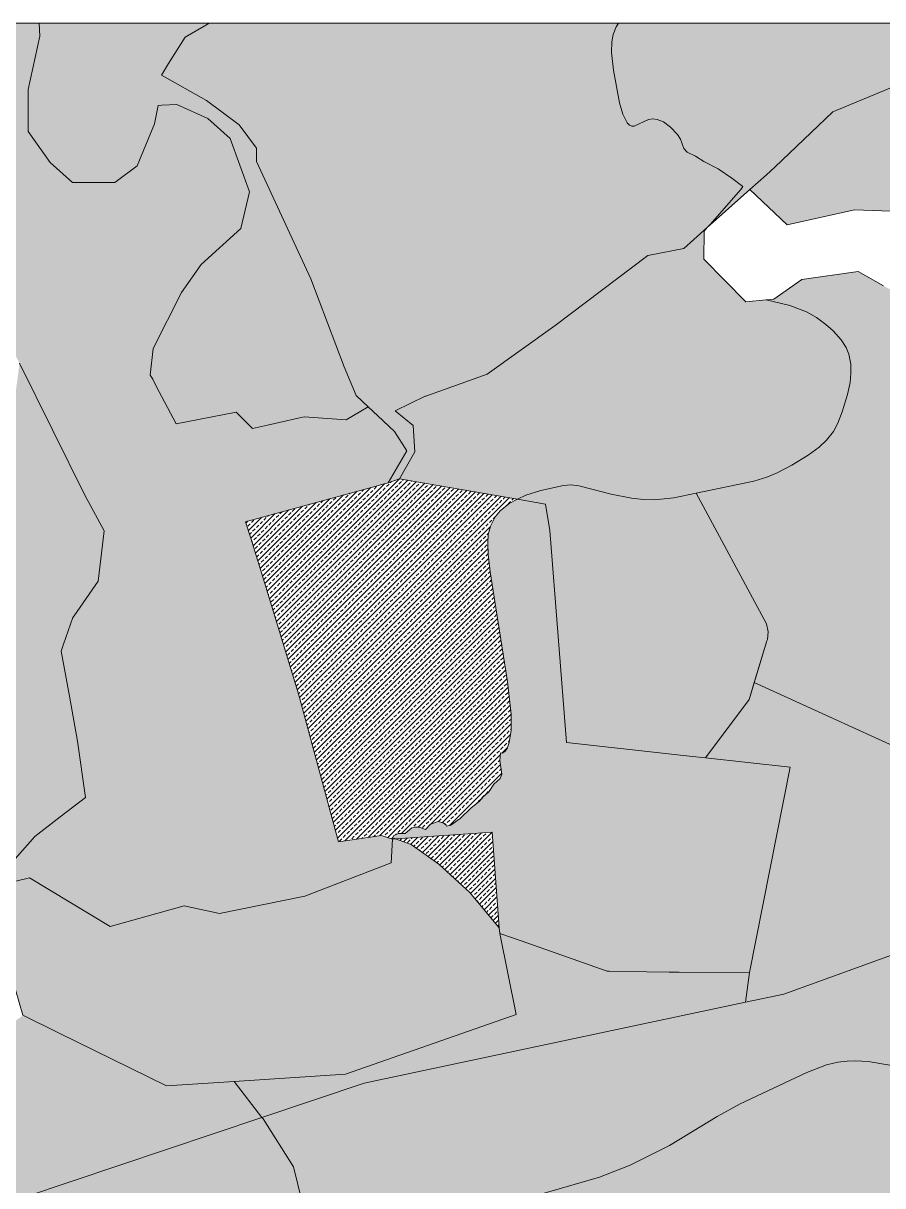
# Model space of a CAD drawing. Header units: metres. Extents: x 541853 to 549675, y 1832829 to 1845715.
# Drawn here: x 548916.8 to 549223.2, y 1845300.4 to 1845714.8 of the extents above; entities that cross this region are included whole.
import ezdxf

# ---------------------------------------------------------------- set-up
doc = ezdxf.new("R2010")
doc.units = ezdxf.units.M
doc.header["$MEASUREMENT"] = 0
doc.layers.add('1', color=7, linetype='Continuous', lineweight=0)

msp = doc.modelspace()

# ---------------------------------------------------------------- hatches: boundary and pattern name
at = {"layer": '1', "linetype": 'Continuous', "lineweight": 0}
for color, points in [(252, [(548903.46, 1845406.35), (548898.15, 1845411.705), (548873.1, 1845417.18), (548864.01, 1845415.275), (548819.88, 1845449.025), (548826.66, 1845460.575), (548793.48, 1845468.03), (548735.67, 1845503.115), (548724.03, 1845487.635), (548714.34, 1845505.875), (548711.07, 1845515.28), (548707.56, 1845527.325), (548706.18, 1845552.93), (548726.31, 1845559.2), (548757.75, 1845586.11), (548774.43, 1845599.37), (548751.93, 1845637.935), (548735.16, 1845670.05), (548753.16, 1845689.04), (548751.96, 1845697.365), (548754.48, 1845711.24), (548757.06, 1845714.765), (548786.55, 1845714.765), (548791.11, 1845702.045), (548793.03, 1845701.505), (548787.51, 1845700.575), (548782.53, 1845699.435), (548775.33, 1845696.96), (548772.84, 1845695.745), (548770.86, 1845694.26), (548769.51, 1845692.475), (548768.79, 1845690.465), (548767.17, 1845684.225), (548765.37, 1845679.65), (548761.5, 1845672.03), (548755.95, 1845663.675), (548754.21, 1845660.645), (548753.61, 1845658.995), (548753.37, 1845657.465), (548753.67, 1845655.455), (548754.51, 1845654.345), (548757.69, 1845652.335), (548759.22, 1845652.08), (548761.02, 1845652.215), (548761.62, 1845652.665), (548760.75, 1845654.06), (548760.9, 1845655.02), (548762.82, 1845656.265), (548764.47, 1845656.415), (548765.43, 1845655.785), (548766.78, 1845651.675), (548767.44, 1845651.075), (548768.13, 1845650.955), (548768.1, 1845647.1), (548767.83, 1845646.11), (548767.29, 1845645.615), (548764.38, 1845644.985), (548762.82, 1845644.385), (548759.79, 1845643.875), (548755.08, 1845642.495), (548754.84, 1845642.015), (548754.99, 1845641.355), (548756.79, 1845639.6), (548772, 1845629.73), (548782.65, 1845623.535), (548797.53, 1845615.825), (548815.98, 1845607.185), (548815.44, 1845603.645), (548816.34, 1845603.225), (548844.48, 1845590.655), (548911.14, 1845560.895), (548915.49, 1845593.535), (548939.04, 1845546.09), (548940.21, 1845543.945), (548945.64, 1845533.865), (548943.54, 1845515.85), (548934.93, 1845503.58), (548934.45, 1845502.905), (548931.21, 1845493.44), (548930.37, 1845490.905), (548933.28, 1845474.885), (548936.16, 1845458.85), (548939.04, 1845438.81), (548929.98, 1845431.865), (548920.95, 1845424.905), (548913.87, 1845416.94), (548910.24, 1845408.015)]), (251, [(548947.83, 1845392.775), (548919.03, 1845410.175), (548910.24, 1845408.015), (548913.87, 1845416.94), (548920.95, 1845424.905), (548929.98, 1845431.865), (548939.04, 1845438.81), (548936.16, 1845458.85), (548933.28, 1845474.885), (548930.37, 1845490.905), (548931.21, 1845493.44), (548934.45, 1845502.905), (548934.93, 1845503.58), (548943.54, 1845515.85), (548945.64, 1845533.865), (548940.21, 1845543.945), (548939.04, 1845546.09), (548915.49, 1845593.535), (548865.24, 1845694.71), (548868.99, 1845698.43), (548885.43, 1845714.765), (548922.45, 1845714.765), (548922.72, 1845710.175), (548918.61, 1845691.185), (548918.52, 1845676.17), (548926.44, 1845665.115), (548934.42, 1845658.05), (548947.29, 1845657.975), (548949.42, 1845657.96), (548957.46, 1845663.915), (548963.58, 1845678.885), (548964.87, 1845685.485), (548966.25, 1845685.56), (548971.62, 1845685.845), (548982.6, 1845680.775), (548990.55, 1845673.71), (548997.45, 1845654.645), (548994.36, 1845641.655), (548980.29, 1845628.725), (548973.21, 1845618.765), (548963.07, 1845598.815), (548962.05, 1845589.365), (548962.95, 1845587.85), (548964.21, 1845585.45), (548971.35, 1845572.025), (548975.64, 1845572.835), (548992.77, 1845576.09), (548998.53, 1845570.315), (549003.93, 1845571.53), (549014.82, 1845573.975), (549016.95, 1845574.455), (549031.98, 1845573.36), (549039.81, 1845577.995), (549043.26, 1845574.785), (549049.14, 1845569.235), (549053.58, 1845562.335), (549046.92, 1845550.965), (549044.49, 1845550.305), (549042.63, 1845549.795), (548996.07, 1845537.075), (548997.9, 1845531.195), (549003.27, 1845513.9), (549014.91, 1845475.755), (549026.55, 1845432.555), (549029.16, 1845422.955), (549044.52, 1845425.265), (549048.45, 1845423.945), (549048, 1845415.44), (549017.16, 1845403.635), (548986.74, 1845397.47), (548974.2, 1845400.095)]), (251, [(548998.53, 1845570.315), (548992.77, 1845576.09), (548975.64, 1845572.835), (548971.35, 1845572.025), (548964.21, 1845585.45), (548962.95, 1845587.85), (548962.05, 1845589.365), (548963.07, 1845598.815), (548973.21, 1845618.765), (548980.29, 1845628.725), (548994.36, 1845641.655), (548997.45, 1845654.645), (548990.55, 1845673.71), (548982.6, 1845680.775), (548971.62, 1845685.845), (548966.25, 1845685.56), (548964.87, 1845685.485), (548963.58, 1845678.885), (548957.46, 1845663.915), (548949.42, 1845657.96), (548947.29, 1845657.975), (548934.42, 1845658.05), (548926.44, 1845665.115), (548918.52, 1845676.17), (548918.61, 1845691.185), (548922.72, 1845710.175), (548922.45, 1845714.765), (548983.08, 1845714.765), (548981.31, 1845713.745), (548974.5, 1845709.86), (548968.65, 1845700.425), (548966.07, 1845696.315), (548982.18, 1845687.285), (548993.79, 1845678.525), (549000, 1845670.26), (549000, 1845665.535), (549002.28, 1845660.63), (549019.35, 1845623.685), (549031.2, 1845592.245), (549035.49, 1845582.015), (549039.81, 1845577.995), (549031.98, 1845573.36), (549016.95, 1845574.455), (549014.82, 1845573.975), (549003.93, 1845571.53)]), (251, [(549160.68, 1845641.955), (549161.67, 1845643.065), (549172.62, 1845655.56), (549173.4, 1845656.625), (549169.47, 1845659.595), (549164.58, 1845662.895), (549159.42, 1845665.445), (549156.42, 1845667.41), (549153.48, 1845668.835), (549152.28, 1845670.065), (549151.08, 1845673.455), (549150.06, 1845675.075), (549147.54, 1845677.73), (549145.08, 1845679.665), (549142.77, 1845680.505), (549141.24, 1845680.64), (549139.77, 1845680.445), (549134.61, 1845678.105), (549133.77, 1845678.105), (549132.96, 1845678.435), (549132.15, 1845679.23), (549130.56, 1845682.41), (549129.42, 1845686.355), (549127.26, 1845698.085), (549126.57, 1845704.28), (549126.63, 1845708.15), (549127.08, 1845710.715), (549128.13, 1845713.475), (549129.06, 1845714.765), (549282.09, 1845714.765), (549234.69, 1845695.265), (549205.38, 1845683.235), (549184.77, 1845663.465), (549181.77, 1845660.78), (549175.89, 1845655.515)]), (43, [(549350.73, 1845623.76), (549331.62, 1845624.615), (549301.83, 1845640.275), (549290.37, 1845640.665), (549279.3, 1845640.665), (549268.59, 1845646.02), (549242.22, 1845647.16), (549213.18, 1845648.3), (549189.12, 1845642.96), (549175.89, 1845655.515), (549181.77, 1845660.78), (549184.77, 1845663.465), (549205.38, 1845683.235), (549234.69, 1845695.265), (549242.94, 1845693.15), (549266.91, 1845686.985), (549280.89, 1845679.905), (549290.85, 1845673.83), (549309.81, 1845663.705), (549325.8, 1845659.595), (549345.45, 1845661.935)]), (43, [(549141.87, 1845544.935), (549137.97, 1845545.01), (549133.71, 1845545.475), (549126.36, 1845546.885), (549114.93, 1845549.915), (549111.99, 1845550.215), (549109.44, 1845550.035), (549101.28, 1845548.22), (549096, 1845546.525), (549093.03, 1845545.055), (549057, 1845551.325), (549050.91, 1845552.39), (549056.43, 1845561.945), (549055.77, 1845571.395), (549049.38, 1845576.555), (549060.12, 1845581.775), (549060.39, 1845581.88), (549082.23, 1845589.68), (549106.44, 1845607.005), (549139.44, 1845631.935), (549152.31, 1845634.485), (549160.68, 1845641.955), (549159.51, 1845640.635), (549159.45, 1845630.615), (549174.36, 1845615.495), (549181.71, 1845616.185), (549190.11, 1845614.115), (549195.99, 1845611.895), (549199.59, 1845609.825), (549202.92, 1845607.395), (549205.56, 1845605.07), (549208.41, 1845601.89), (549210.15, 1845599.235), (549211.17, 1845596.76), (549211.86, 1845593.265), (549211.89, 1845590.055), (549211.56, 1845586.755), (549210.63, 1845582.465), (549208.8, 1845576.285), (549207.24, 1845572.25), (549205.62, 1845569.28), (549203.19, 1845566.145), (549200.58, 1845563.685), (549196.62, 1845560.805), (549190.77, 1845557.235), (549185.64, 1845554.52), (549181.86, 1845552.945), (549177.3, 1845551.565), (549156.72, 1845547.29), (549148.74, 1845545.64)]), (43, [(549304.71, 1845421.245), (549303.63, 1845422.25), (549177.42, 1845479.79), (549181.92, 1845494.58), (549182.19, 1845495.09), (549182.37, 1845497.88), (549181.77, 1845500.655), (549156.72, 1845547.29), (549177.3, 1845551.565), (549181.86, 1845552.945), (549185.64, 1845554.52), (549190.77, 1845557.235), (549196.62, 1845560.805), (549200.58, 1845563.685), (549203.19, 1845566.145), (549205.62, 1845569.28), (549207.24, 1845572.25), (549208.8, 1845576.285), (549210.63, 1845582.465), (549211.56, 1845586.755), (549211.89, 1845590.055), (549211.86, 1845593.265), (549211.17, 1845596.76), (549210.15, 1845599.235), (549208.41, 1845601.89), (549205.56, 1845605.07), (549202.92, 1845607.395), (549199.59, 1845609.825), (549195.99, 1845611.895), (549190.11, 1845614.115), (549181.71, 1845616.185), (549184.38, 1845616.44), (549194.43, 1845623.385), (549214.47, 1845626.265), (549223.47, 1845621.195), (549236.43, 1845614.115), (549249.42, 1845614.025), (549259.44, 1845613.965), (549269.46, 1845613.905), (549279.45, 1845610.845), (549289.41, 1845601.77), (549289.98, 1845600.255), (549295.32, 1845586.725), (549300.24, 1845574.68), (549301.08, 1845551.655), (549295.05, 1845543.675), (549306.96, 1845531.585), (549315.96, 1845525.525), (549327.9, 1845514.44), (549346.86, 1845505.32), (549361.8, 1845495.21), (549384.78, 1845489.075), (549394.8, 1845487.995), (549406.83, 1845490.935), (549423.87, 1845497.835), (549434.91, 1845498.765), (549452.85, 1845490.635), (549446.76, 1845475.665), (549440.7, 1845466.695), (549428.64, 1845458.76), (549408.57, 1845450.885), (549398.58, 1845452.955), (549386.58, 1845454.02), (549352.56, 1845460.245), (549334.56, 1845463.365), (549314.49, 1845452.475), (549307.41, 1845439.515), (549305.31, 1845424.5)]), (43, [(549160.08, 1845452.865), (549154.35, 1845453.495), (549110.46, 1845458.325), (549104.55, 1845533.94), (549102.96, 1845543.33), (549093.03, 1845545.055), (549096, 1845546.525), (549101.28, 1845548.22), (549109.44, 1845550.035), (549111.99, 1845550.215), (549114.93, 1845549.915), (549126.36, 1845546.885), (549133.71, 1845545.475), (549137.97, 1845545.01), (549141.87, 1845544.935), (549148.74, 1845545.64), (549156.72, 1845547.29), (549181.77, 1845500.655), (549182.37, 1845497.88), (549182.19, 1845495.09), (549181.92, 1845494.58), (549175.56, 1845473.655)]), (251, [(549175.56, 1845376.35), (549150.66, 1845376.455), (549150.63, 1845376.455), (549150.57, 1845376.455), (549147.09, 1845376.515), (549139.14, 1845376.62), (549125.64, 1845376.815), (549124.98, 1845376.815), (549094.26, 1845387.63), (549086.67, 1845390.3), (549086.52, 1845392.28), (549084, 1845426.375), (549049.5, 1845424.02), (549048.39, 1845424.425), (549048.93, 1845425.265), (549050.43, 1845425.88), (549052.98, 1845425.895), (549055.32, 1845427.995), (549056.37, 1845428.25), (549058.02, 1845428.22), (549060.24, 1845427.365), (549062.01, 1845429.21), (549064.77, 1845430.155), (549066.57, 1845429.765), (549067.44, 1845429.045), (549067.68, 1845428.565), (549069.24, 1845428.925), (549072.57, 1845431.265), (549076.44, 1845435.135), (549079.38, 1845437.295), (549080.94, 1845439.155), (549082.77, 1845440.745), (549084.54, 1845443.52), (549086.85, 1845445.56), (549087.45, 1845447.045), (549086.67, 1845451.905), (549086.97, 1845454.65), (549087.54, 1845454.545), (549088.53, 1845455.13), (549089.31, 1845456.285), (549090.09, 1845458.37), (549090.78, 1845462.735), (549090.75, 1845468.495), (549089.49, 1845480.015), (549083.31, 1845519.255), (549082.59, 1845525.33), (549082.38, 1845529.44), (549082.59, 1845532.47), (549083.34, 1845535.455), (549085.05, 1845538.77), (549086.82, 1845540.93), (549090.06, 1845543.57), (549093.03, 1845545.055), (549102.96, 1845543.33), (549104.55, 1845533.94), (549110.46, 1845458.325), (549154.35, 1845453.495), (549160.08, 1845452.865), (549190.17, 1845449.565), (549175.74, 1845376.35)]), (251, [(549005.94, 1845142.875), (549005.22, 1845143.1), (549005.28, 1845143.76), (549008.07, 1845160.275), (549009.21, 1845169.305), (549010.86, 1845189.165), (549011.4, 1845202.92), (549011.22, 1845213.675), (549010.83, 1845218.31), (549009.66, 1845223.665), (549006.36, 1845232.26), (549006.09, 1845233.97), (549006.15, 1845235.2), (549006.63, 1845236.775), (549007.44, 1845238.395), (549010.38, 1845243.045), (549019.32, 1845253.755), (549023.49, 1845259.755), (549025.8, 1845264.465), (549026.31, 1845266.385), (549026.37, 1845268.185), (549025.23, 1845271.005), (549023.34, 1845273.195), (549020.76, 1845274.98), (549016.35, 1845277.32), (549016.71, 1845281.415), (549016.23, 1845294.525), (549013.17, 1845307.155), (549002.34, 1845324.18), (549001.92, 1845324.72), (549038.34, 1845336.945), (549174.24, 1845365.79), (549187.92, 1845368.7), (549298.53, 1845408.66), (549301.29, 1845409.365), (549392.19, 1845432.315), (549441.39, 1845444.735), (549470.46, 1845453.36), (549562.8, 1845480.75), (549563.43, 1845480.945), (549566.07, 1845481.725), (549568.53, 1845482.46), (549620.76, 1845497.94), (549627.21, 1845499.86), (549637.14, 1845501.765), (549670.74, 1845508.185), (549657.06, 1845478.56), (549596.79, 1845395.58), (549554.82, 1845355.62), (549448.05, 1845332.715), (549439.5, 1845276.36), (549422.07, 1845276.69), (549420.39, 1845279.24), (549415.2, 1845288.66), (549406.53, 1845305.835), (549399.9, 1845317.835), (549394.89, 1845326.28), (549390.84, 1845331.74), (549387.96, 1845334.8), (549384.66, 1845337.38), (549369.36, 1845345.81), (549366.81, 1845347.76), (549362.4, 1845351.72), (549359.34, 1845353.985), (549357.66, 1845354.735), (549356.34, 1845355.125), (549351.51, 1845355.515), (549347.76, 1845355.185), (549343.65, 1845354.525), (549324.87, 1845350.595), (549298.86, 1845343.575), (549285.51, 1845341.385), (549269.01, 1845338.1), (549261.63, 1845337.215), (549253.77, 1845337.41), (549248.76, 1845338.07), (549242.46, 1845339.345), (549225.78, 1845343.395), (549218.07, 1845344.625), (549213.45, 1845344.91), (549210.57, 1845344.835), (549207.15, 1845344.415), (549203.19, 1845343.515), (549196.11, 1845340.785), (549172.44, 1845329.595), (549164.16, 1845325.08), (549147.15, 1845314.745), (549133.23, 1845307.695), (549122.22, 1845303.405), (549098.85, 1845296.625), (549086.52, 1845292.2), (549082.83, 1845290.565), (549079.47, 1845288.675), (549074.79, 1845285.315), (549072.96, 1845283.665), (549069.78, 1845279.825), (549068.01, 1845276.15), (549066.93, 1845272.43), (549064.62, 1845261.165), (549063.06, 1845254.955), (549060.84, 1845248.535), (549058.5, 1845243.975), (549055.02, 1845238.695), (549045.15, 1845225.72), (549042.18, 1845222.51), (549036.36, 1845216.87), (549033.51, 1845213.615), (549031.47, 1845210.51), (549029.58, 1845206.535), (549027, 1845199.14), (549025.8, 1845194.1), (549025.32, 1845189.585), (549025.32, 1845185.325), (549025.8, 1845181.515), (549026.76, 1845177.855), (549027.96, 1845175.53), (549019.41, 1845174.885), (549017.76, 1845174.24), (549016.8, 1845173.28), (549016.44, 1845171.945), (549016.5, 1845170.415), (549017.04, 1845167.205), (549018.06, 1845163.5), (549018.18, 1845161.295), (549017.73, 1845158.58), (549016.71, 1845154.875), (549016.74, 1845151.485), (549016.41, 1845150.165), (549015.33, 1845148.32), (549011.25, 1845145.845), (549008.58, 1845143.7), (549007.14, 1845143.085), (549006.18, 1845142.92)]), (43, [(549174.24, 1845365.79), (549175.74, 1845376.35), (549190.17, 1845449.565), (549160.08, 1845452.865), (549175.56, 1845473.655), (549177.42, 1845479.79), (549303.63, 1845422.25), (549304.71, 1845421.245), (549303.24, 1845413.505), (549301.29, 1845409.365), (549298.53, 1845408.66), (549187.92, 1845368.7)]), (251, [(548967.84, 1845336.015), (548929.41, 1845354.9), (548916.69, 1845361.14), (548903.46, 1845406.35), (548910.24, 1845408.015), (548919.03, 1845410.175), (548947.83, 1845392.775), (548974.2, 1845400.095), (548986.74, 1845397.47), (549017.16, 1845403.635), (549048, 1845415.44), (549048.45, 1845423.945), (549049.5, 1845424.02), (549055.05, 1845422.055), (549065.01, 1845414.99), (549075.96, 1845404.925), (549086.52, 1845392.28), (549086.67, 1845390.3), (549092.49, 1845361.455), (549031.74, 1845340.125), (548991.99, 1845337.575)]), (252, [(548812.68, 1845261.855), (548798.31, 1845270.105), (548760.75, 1845301.125), (548733.81, 1845324.03), (548723.19, 1845333.57), (548724.81, 1845332.115), (548724.87, 1845332.145), (548724.93, 1845332.235), (548724.99, 1845332.535), (548725.02, 1845335.52), (548742.15, 1845334.245), (548750.43, 1845333.015), (548753.19, 1845333.165), (548759.25, 1845334.155), (548763.27, 1845335.385), (548765.34, 1845336.165), (548773.59, 1845340.23), (548775.15, 1845340.77), (548776.08, 1845340.845), (548777.25, 1845340.5), (548777.79, 1845340.035), (548778.09, 1845339.435), (548778.18, 1845337.515), (548778.45, 1845336.84), (548782.53, 1845333.135), (548784.6, 1845331.995), (548787.12, 1845331.815), (548789.37, 1845332.385), (548791.35, 1845333.315), (548793.93, 1845335.385), (548797.26, 1845339.855), (548798.52, 1845342.33), (548798.76, 1845343.455), (548798.1, 1845343.575), (548796.36, 1845344.655), (548788.65, 1845351.48), (548782.44, 1845355.965), (548773.71, 1845361.05), (548765.55, 1845364.89), (548758.5, 1845369.255), (548756.91, 1845370.875), (548753.55, 1845375.45), (548753.04, 1845376.575), (548753.25, 1845377.895), (548754.69, 1845378.975), (548763.78, 1845383.175), (548766.39, 1845384.675), (548769, 1845387.12), (548773.17, 1845394.005), (548774.46, 1845395.565), (548775.51, 1845396.435), (548777.43, 1845397.215), (548778.45, 1845397.335), (548780.1, 1845397.245), (548782.32, 1845396.72), (548787.54, 1845394.425), (548796.63, 1845389.295), (548805.24, 1845385.185), (548819.43, 1845377.775), (548822.58, 1845376.365), (548830.26, 1845375.135), (548835.9, 1845375.105), (548838.03, 1845375.525), (548840.43, 1845376.455), (548842.68, 1845378.15), (548843.73, 1845379.515), (548844.45, 1845381.435), (548844.51, 1845382.035), (548909.52, 1845355.635), (548916.69, 1845361.14), (548929.41, 1845354.9), (548967.84, 1845336.015), (548991.99, 1845337.575), (549001.92, 1845324.72), (548916.93, 1845296.205), (548896.83, 1845289.455), (548861.7, 1845277.965)]), (43, [(549001.92, 1845324.72), (548991.99, 1845337.575), (549031.74, 1845340.125), (549092.49, 1845361.455), (549086.67, 1845390.3), (549094.26, 1845387.63), (549124.98, 1845376.815), (549125.64, 1845376.815), (549139.14, 1845376.62), (549147.09, 1845376.515), (549150.57, 1845376.455), (549150.63, 1845376.455), (549150.66, 1845376.455), (549175.56, 1845376.35), (549175.74, 1845376.35), (549174.24, 1845365.79), (549038.34, 1845336.945)]), (252, [(548947.62, 1845160.98), (548947.5, 1845161.13), (548935.74, 1845171.96), (548925.12, 1845179.67), (548914.08, 1845187.755), (548902.17, 1845196.125), (548891.13, 1845204.195), (548880.78, 1845213.165), (548866.32, 1845224.7), (548857.29, 1845232.605), (548839.53, 1845246.405), (548812.68, 1845261.855), (548861.7, 1845277.965), (548896.83, 1845289.455), (548916.93, 1845296.205), (549001.92, 1845324.72), (549002.34, 1845324.18), (549013.17, 1845307.155), (549016.23, 1845294.525), (549016.71, 1845281.415), (549016.35, 1845277.32), (549015.63, 1845269.52), (549012.57, 1845257.025), (549006.96, 1845245.835), (548993.25, 1845227.25), (548967.93, 1845193.155), (548953.5, 1845173.685)])]:
    msp.add_hatch(color=color, dxfattribs=at).paths.add_polyline_path(points)
h = msp.add_hatch(dxfattribs=at)
h.set_pattern_fill('ANSI33', color=188, scale=10, style=0)
h.paths.add_polyline_path([(549046.92, 1845550.965), (549053.58, 1845562.335), (549049.14, 1845569.235), (549043.26, 1845574.785), (549039.81, 1845577.995), (549035.49, 1845582.015), (549031.2, 1845592.245), (549019.35, 1845623.685), (549002.28, 1845660.63), (549000, 1845665.535), (549000, 1845670.26), (548993.79, 1845678.525), (548982.18, 1845687.285), (548966.07, 1845696.315), (548968.65, 1845700.425), (548974.5, 1845709.86), (548981.31, 1845713.745), (548983.08, 1845714.765), (549129.06, 1845714.765), (549128.13, 1845713.475), (549127.08, 1845710.715), (549126.63, 1845708.15), (549126.57, 1845704.28), (549127.26, 1845698.085), (549129.42, 1845686.355), (549130.56, 1845682.41), (549132.15, 1845679.23), (549132.96, 1845678.435), (549133.77, 1845678.105), (549134.61, 1845678.105), (549139.77, 1845680.445), (549141.24, 1845680.64), (549142.77, 1845680.505), (549145.08, 1845679.665), (549147.54, 1845677.73), (549150.06, 1845675.075), (549151.08, 1845673.455), (549152.28, 1845670.065), (549153.48, 1845668.835), (549156.42, 1845667.41), (549159.42, 1845665.445), (549164.58, 1845662.895), (549169.47, 1845659.595), (549173.4, 1845656.625), (549172.62, 1845655.56), (549161.67, 1845643.065), (549160.68, 1845641.955), (549152.31, 1845634.485), (549139.44, 1845631.935), (549106.44, 1845607.005), (549082.23, 1845589.68), (549060.39, 1845581.88), (549060.12, 1845581.775), (549049.38, 1845576.555), (549055.77, 1845571.395), (549056.43, 1845561.945), (549050.91, 1845552.39)])
h = msp.add_hatch(dxfattribs=at)
h.set_pattern_fill('ANSI33', color=188, scale=10, style=0)
h.paths.add_polyline_path([(549029.16, 1845422.955), (549026.55, 1845432.555), (549014.91, 1845475.755), (549003.27, 1845513.9), (548997.9, 1845531.195), (548996.07, 1845537.075), (549042.63, 1845549.795), (549044.49, 1845550.305), (549046.92, 1845550.965), (549050.91, 1845552.39), (549057, 1845551.325), (549093.03, 1845545.055), (549090.06, 1845543.57), (549086.82, 1845540.93), (549085.05, 1845538.77), (549083.34, 1845535.455), (549082.59, 1845532.47), (549082.38, 1845529.44), (549082.59, 1845525.33), (549083.31, 1845519.255), (549089.49, 1845480.015), (549090.75, 1845468.495), (549090.78, 1845462.735), (549090.09, 1845458.37), (549089.31, 1845456.285), (549088.53, 1845455.13), (549087.54, 1845454.545), (549086.97, 1845454.65), (549086.67, 1845451.905), (549087.45, 1845447.045), (549086.85, 1845445.56), (549084.54, 1845443.52), (549082.77, 1845440.745), (549080.94, 1845439.155), (549079.38, 1845437.295), (549076.44, 1845435.135), (549072.57, 1845431.265), (549069.24, 1845428.925), (549067.68, 1845428.565), (549067.44, 1845429.045), (549066.57, 1845429.765), (549064.77, 1845430.155), (549062.01, 1845429.21), (549060.24, 1845427.365), (549058.02, 1845428.22), (549056.37, 1845428.25), (549055.32, 1845427.995), (549052.98, 1845425.895), (549050.43, 1845425.88), (549048.93, 1845425.265), (549048.39, 1845424.425), (549049.5, 1845424.02), (549048.45, 1845423.945), (549044.52, 1845425.265)])
h = msp.add_hatch(dxfattribs=at)
h.set_pattern_fill('ANSI33', color=188, scale=10, style=0)
h.paths.add_polyline_path([(549086.52, 1845392.28), (549075.96, 1845404.925), (549065.01, 1845414.99), (549055.05, 1845422.055), (549049.5, 1845424.02), (549084, 1845426.375)])
h = msp.add_hatch(dxfattribs=at)
h.set_pattern_fill('ANSI33', color=188, scale=10, style=0)
h.paths.add_polyline_path([(549071.13, 1845082.425), (549067.44, 1845082.815), (549064.14, 1845083.565), (549061.41, 1845084.555), (549059.85, 1845085.515), (549059.07, 1845086.25), (549058.29, 1845087.525), (549058.02, 1845089.43), (549058.47, 1845091.62), (549059.76, 1845094.68), (549059.58, 1845094.44), (549058.53, 1845093.825), (549056.43, 1845093.315), (549053.64, 1845093.465), (549050.94, 1845094.125), (549046.17, 1845094.8), (549044.61, 1845095.475), (549042.24, 1845097.845), (549040.8, 1845098.19), (549039.18, 1845097.89), (549034.77, 1845095.67), (549024.18, 1845092.985), (549021.69, 1845092.985), (549017.91, 1845093.735), (549014.79, 1845094.035), (549009, 1845094.08), (549007.53, 1845093.825), (549007.47, 1845094.695), (549006.84, 1845095.715), (549005.94, 1845096.525), (549003.54, 1845097.845), (549002.82, 1845098.445), (549002.22, 1845099.435), (549000.21, 1845106.35), (548998.29, 1845111.27), (548997.81, 1845113.415), (548997.96, 1845115.515), (548999.16, 1845119.505), (548998.95, 1845122.415), (548994.84, 1845130.59), (548994.24, 1845132.615), (548994.3, 1845134.01), (548994.75, 1845135.3), (548996.85, 1845137.985), (549002.52, 1845142.395), (549005.28, 1845143.76), (549005.22, 1845143.1), (549005.94, 1845142.875), (549007.14, 1845143.085), (549008.58, 1845143.7), (549011.25, 1845145.845), (549015.33, 1845148.32), (549016.41, 1845150.165), (549016.74, 1845151.485), (549016.71, 1845154.875), (549017.73, 1845158.58), (549018.18, 1845161.295), (549018.06, 1845163.5), (549017.04, 1845167.205), (549016.5, 1845170.415), (549016.44, 1845171.945), (549016.8, 1845173.28), (549017.76, 1845174.24), (549019.41, 1845174.885), (549027.96, 1845175.53), (549026.76, 1845177.855), (549025.8, 1845181.515), (549025.32, 1845185.325), (549025.32, 1845189.585), (549025.8, 1845194.1), (549027, 1845199.14), (549029.58, 1845206.535), (549031.47, 1845210.51), (549033.51, 1845213.615), (549036.36, 1845216.87), (549042.18, 1845222.51), (549045.15, 1845225.72), (549055.02, 1845238.695), (549058.5, 1845243.975), (549060.84, 1845248.535), (549063.06, 1845254.955), (549064.62, 1845261.165), (549066.93, 1845272.43), (549068.01, 1845276.15), (549069.78, 1845279.825), (549072.96, 1845283.665), (549074.79, 1845285.315), (549079.47, 1845288.675), (549082.83, 1845290.565), (549086.52, 1845292.2), (549098.85, 1845296.625), (549122.22, 1845303.405), (549133.23, 1845307.695), (549147.15, 1845314.745), (549164.16, 1845325.08), (549172.44, 1845329.595), (549196.11, 1845340.785), (549203.19, 1845343.515), (549207.15, 1845344.415), (549210.57, 1845344.835), (549213.45, 1845344.91), (549218.07, 1845344.625), (549225.78, 1845343.395), (549242.46, 1845339.345), (549248.76, 1845338.07), (549253.77, 1845337.41), (549261.63, 1845337.215), (549269.01, 1845338.1), (549285.51, 1845341.385), (549298.86, 1845343.575), (549324.87, 1845350.595), (549343.65, 1845354.525), (549347.76, 1845355.185), (549351.51, 1845355.515), (549356.34, 1845355.125), (549357.66, 1845354.735), (549359.34, 1845353.985), (549362.4, 1845351.72), (549366.81, 1845347.76), (549369.36, 1845345.81), (549384.66, 1845337.38), (549387.96, 1845334.8), (549390.84, 1845331.74), (549394.89, 1845326.28), (549399.9, 1845317.835), (549406.53, 1845305.835), (549415.2, 1845288.66), (549420.39, 1845279.24), (549422.07, 1845276.69), (549424.38, 1845273.825), (549426.18, 1845272.205), (549426.75, 1845271.89), (549427.35, 1845271.965), (549425.07, 1845266.85), (549424.98, 1845264.195), (549425.49, 1845261.81), (549425.64, 1845259.575), (549425.16, 1845257.415), (549424.65, 1845256.515), (549423.3, 1845255.375), (549421.05, 1845253.995), (549419.13, 1845252.255), (549416.64, 1845250.725), (549414.18, 1845248.79), (549409.62, 1845243.255), (549405.9, 1845239.865), (549404.91, 1845239.325), (549402, 1845238.56), (549397.08, 1845236.775), (549395.79, 1845236.115), (549395.58, 1845235.665), (549394.32, 1845235.665), (549391.53, 1845236.265), (549385.62, 1845238.71), (549381.48, 1845241.44), (549377.85, 1845245.97), (549376.44, 1845246.795), (549375.63, 1845246.93), (549373.95, 1845246.585), (549369, 1845244.74), (549366.03, 1845244.125), (549362.97, 1845244.305), (549359.46, 1845245.16), (549357.24, 1845245.31), (549354.12, 1845244.86), (549347.01, 1845243.06), (549341.25, 1845242.355), (549337.17, 1845242.235), (549335.43, 1845241.95), (549330.93, 1845240.3), (549327.87, 1845238.605), (549326.01, 1845236.715), (549325.32, 1845235.425), (549325.23, 1845234.54), (549325.08, 1845234.78), (549324.27, 1845234.765), (549322.29, 1845233.88), (549318.54, 1845231.555), (549314.28, 1845228.495), (549307.86, 1845223.155), (549290.13, 1845207.195), (549284.31, 1845202.47), (549279.24, 1845198.765), (549275.61, 1845196.41), (549271.05, 1845193.95), (549266.46, 1845192.255), (549264.24, 1845191.85), (549262.65, 1845191.835), (549260.94, 1845192.165), (549258.96, 1845193.185), (549257.28, 1845194.61), (549255.81, 1845196.68), (549254.76, 1845200.205), (549253.8, 1845210.135), (549252.51, 1845215.445), (549248.94, 1845224.715), (549244.95, 1845232.935), (549242.13, 1845240.9), (549240.99, 1845242.97), (549239.76, 1845244.395), (549237.81, 1845245.85), (549234.66, 1845247.305), (549230.01, 1845248.325), (549226.32, 1845248.52), (549220.56, 1845248.325), (549215.76, 1845247.77), (549211.2, 1845246.63), (549206.67, 1845244.785), (549202.89, 1845242.265), (549196.89, 1845236.805), (549191.4, 1845232.35), (549153.48, 1845204.18), (549146.82, 1845198.375), (549141.93, 1845192.735), (549133.02, 1845180.27), (549129, 1845173.88), (549121.2, 1845159.165), (549114.45, 1845145.755), (549106.38, 1845130.965), (549103.59, 1845124.395), (549100.68, 1845114.525), (549097.38, 1845099.6), (549094.89, 1845093.72), (549092.97, 1845090.825), (549091.08, 1845088.59), (549089.67, 1845087.255), (549087.27, 1845085.545), (549085.56, 1845084.63), (549082.8, 1845083.595), (549079.41, 1845082.845), (549075.51, 1845082.455)])

# ---------------------------------------------------------------- linework, layer by layer
at = {"layer": '1', "color": 7, "linetype": 'Continuous', "lineweight": 0, "flags": 128}
for points in [[(548885.43, 1845714.765), (548922.45, 1845714.765), (548922.72, 1845710.175), (548918.61, 1845691.185), (548918.52, 1845676.17), (548926.44, 1845665.115), (548934.42, 1845658.05), (548947.29, 1845657.975), (548949.42, 1845657.96), (548957.46, 1845663.915), (548963.58, 1845678.885), (548964.87, 1845685.485), (548966.25, 1845685.56), (548971.62, 1845685.845), (548982.6, 1845680.775), (548990.55, 1845673.71), (548997.45, 1845654.645), (548994.36, 1845641.655), (548980.29, 1845628.725), (548973.21, 1845618.765), (548963.07, 1845598.815), (548962.05, 1845589.365), (548962.95, 1845587.85), (548964.21, 1845585.45), (548971.35, 1845572.025), (548975.64, 1845572.835), (548992.77, 1845576.09), (548998.53, 1845570.315), (549003.93, 1845571.53), (549014.82, 1845573.975), (549016.95, 1845574.455), (549031.98, 1845573.36), (549039.81, 1845577.995), (549043.26, 1845574.785), (549049.14, 1845569.235), (549053.58, 1845562.335), (549046.92, 1845550.965), (549044.49, 1845550.305), (549042.63, 1845549.795), (548996.07, 1845537.075), (548997.9, 1845531.195), (549003.27, 1845513.9), (549014.91, 1845475.755), (549026.55, 1845432.555), (549029.16, 1845422.955), (549044.52, 1845425.265), (549048.45, 1845423.945), (549048, 1845415.44), (549017.16, 1845403.635), (548986.74, 1845397.47), (548974.2, 1845400.095), (548947.83, 1845392.775), (548919.03, 1845410.175), (548910.24, 1845408.015)], [(549234.69, 1845695.265), (549205.38, 1845683.235), (549184.77, 1845663.465), (549181.77, 1845660.78), (549175.89, 1845655.515), (549160.68, 1845641.955), (549161.67, 1845643.065), (549172.62, 1845655.56), (549173.4, 1845656.625), (549169.47, 1845659.595), (549164.58, 1845662.895), (549159.42, 1845665.445), (549156.42, 1845667.41), (549153.48, 1845668.835), (549152.28, 1845670.065), (549151.08, 1845673.455), (549150.06, 1845675.075), (549147.54, 1845677.73), (549145.08, 1845679.665), (549142.77, 1845680.505), (549141.24, 1845680.64), (549139.77, 1845680.445), (549134.61, 1845678.105), (549133.77, 1845678.105), (549132.96, 1845678.435), (549132.15, 1845679.23), (549130.56, 1845682.41), (549129.42, 1845686.355), (549127.26, 1845698.085), (549126.57, 1845704.28), (549126.63, 1845708.15), (549127.08, 1845710.715), (549128.13, 1845713.475), (549129.06, 1845714.765), (549129.06, 1845714.765), (549282.09, 1845714.765)], [(549303.63, 1845422.25), (549177.42, 1845479.79), (549181.92, 1845494.58), (549182.19, 1845495.09), (549182.37, 1845497.88), (549181.77, 1845500.655), (549156.72, 1845547.29), (549177.3, 1845551.565), (549181.86, 1845552.945), (549185.64, 1845554.52), (549190.77, 1845557.235), (549196.62, 1845560.805), (549200.58, 1845563.685), (549203.19, 1845566.145), (549205.62, 1845569.28), (549207.24, 1845572.25), (549208.8, 1845576.285), (549210.63, 1845582.465), (549211.56, 1845586.755), (549211.89, 1845590.055), (549211.86, 1845593.265), (549211.17, 1845596.76), (549210.15, 1845599.235), (549208.41, 1845601.89), (549205.56, 1845605.07), (549202.92, 1845607.395), (549199.59, 1845609.825), (549195.99, 1845611.895), (549190.11, 1845614.115), (549181.71, 1845616.185), (549184.38, 1845616.44), (549194.43, 1845623.385), (549214.47, 1845626.265), (549223.47, 1845621.195)], [(548915.49, 1845593.535), (548939.04, 1845546.09), (548940.21, 1845543.945), (548945.64, 1845533.865), (548943.54, 1845515.85), (548934.93, 1845503.58), (548934.45, 1845502.905), (548931.21, 1845493.44), (548930.37, 1845490.905), (548933.28, 1845474.885), (548936.16, 1845458.85), (548939.04, 1845438.81), (548929.98, 1845431.865), (548920.95, 1845424.905), (548913.87, 1845416.94)], [(548913.87, 1845416.94), (548920.95, 1845424.905), (548929.98, 1845431.865), (548939.04, 1845438.81), (548936.16, 1845458.85), (548933.28, 1845474.885), (548930.37, 1845490.905), (548931.21, 1845493.44), (548934.45, 1845502.905), (548934.93, 1845503.58), (548943.54, 1845515.85), (548945.64, 1845533.865), (548940.21, 1845543.945), (548939.04, 1845546.09), (548915.49, 1845593.535)], [(549016.23, 1845294.525), (549013.17, 1845307.155), (549002.34, 1845324.18), (549001.92, 1845324.72), (549038.34, 1845336.945), (549174.24, 1845365.79), (549187.92, 1845368.7), (549298.53, 1845408.66)], [(548916.69, 1845361.14), (548929.41, 1845354.9), (548967.84, 1845336.015), (548991.99, 1845337.575), (549001.92, 1845324.72), (548916.93, 1845296.205)], [(549098.85, 1845296.625), (549122.22, 1845303.405), (549133.23, 1845307.695), (549147.15, 1845314.745), (549164.16, 1845325.08), (549172.44, 1845329.595), (549196.11, 1845340.785), (549203.19, 1845343.515), (549207.15, 1845344.415), (549210.57, 1845344.835), (549213.45, 1845344.91), (549218.07, 1845344.625), (549225.78, 1845343.395)], [(549225.78, 1845343.395), (549218.07, 1845344.625), (549213.45, 1845344.91), (549210.57, 1845344.835), (549207.15, 1845344.415), (549203.19, 1845343.515), (549196.11, 1845340.785), (549172.44, 1845329.595), (549164.16, 1845325.08), (549147.15, 1845314.745), (549133.23, 1845307.695), (549122.22, 1845303.405), (549098.85, 1845296.625)], [(548916.93, 1845296.205), (549001.92, 1845324.72), (549002.34, 1845324.18), (549013.17, 1845307.155), (549016.23, 1845294.525)]]:
    msp.add_lwpolyline(points, dxfattribs=at)
for points in [[(548922.45, 1845714.765), (548983.08, 1845714.765), (548981.31, 1845713.745), (548974.5, 1845709.86), (548968.65, 1845700.425), (548966.07, 1845696.315), (548982.18, 1845687.285), (548993.79, 1845678.525), (549000, 1845670.26), (549000, 1845665.535), (549002.28, 1845660.63), (549019.35, 1845623.685), (549031.2, 1845592.245), (549035.49, 1845582.015), (549039.81, 1845577.995), (549031.98, 1845573.36), (549016.95, 1845574.455), (549014.82, 1845573.975), (549003.93, 1845571.53), (548998.53, 1845570.315), (548992.77, 1845576.09), (548975.64, 1845572.835), (548971.35, 1845572.025), (548964.21, 1845585.45), (548962.95, 1845587.85), (548962.05, 1845589.365), (548963.07, 1845598.815), (548973.21, 1845618.765), (548980.29, 1845628.725), (548994.36, 1845641.655), (548997.45, 1845654.645), (548990.55, 1845673.71), (548982.6, 1845680.775), (548971.62, 1845685.845), (548966.25, 1845685.56), (548964.87, 1845685.485), (548963.58, 1845678.885), (548957.46, 1845663.915), (548949.42, 1845657.96), (548947.29, 1845657.975), (548934.42, 1845658.05), (548926.44, 1845665.115), (548918.52, 1845676.17), (548918.61, 1845691.185), (548922.72, 1845710.175), (548922.45, 1845714.765)], [(548983.08, 1845714.765), (549129.06, 1845714.765), (549128.13, 1845713.475), (549127.08, 1845710.715), (549126.63, 1845708.15), (549126.57, 1845704.28), (549127.26, 1845698.085), (549129.42, 1845686.355), (549130.56, 1845682.41), (549132.15, 1845679.23), (549132.96, 1845678.435), (549133.77, 1845678.105), (549134.61, 1845678.105), (549139.77, 1845680.445), (549141.24, 1845680.64), (549142.77, 1845680.505), (549145.08, 1845679.665), (549147.54, 1845677.73), (549150.06, 1845675.075), (549151.08, 1845673.455), (549152.28, 1845670.065), (549153.48, 1845668.835), (549156.42, 1845667.41), (549159.42, 1845665.445), (549164.58, 1845662.895), (549169.47, 1845659.595), (549173.4, 1845656.625), (549172.62, 1845655.56), (549161.67, 1845643.065), (549160.68, 1845641.955), (549152.31, 1845634.485), (549139.44, 1845631.935), (549106.44, 1845607.005), (549082.23, 1845589.68), (549060.39, 1845581.88), (549060.12, 1845581.775), (549049.38, 1845576.555), (549055.77, 1845571.395), (549056.43, 1845561.945), (549050.91, 1845552.39), (549046.92, 1845550.965), (549053.58, 1845562.335), (549049.14, 1845569.235), (549043.26, 1845574.785), (549039.81, 1845577.995), (549035.49, 1845582.015), (549031.2, 1845592.245), (549019.35, 1845623.685), (549002.28, 1845660.63), (549000, 1845665.535), (549000, 1845670.26), (548993.79, 1845678.525), (548982.18, 1845687.285), (548966.07, 1845696.315), (548968.65, 1845700.425), (548974.5, 1845709.86), (548981.31, 1845713.745), (548983.08, 1845714.765)], [(549350.73, 1845623.76), (549331.62, 1845624.615), (549301.83, 1845640.275), (549290.37, 1845640.665), (549279.3, 1845640.665), (549268.59, 1845646.02), (549242.22, 1845647.16), (549213.18, 1845648.3), (549189.12, 1845642.96), (549175.89, 1845655.515), (549181.77, 1845660.78), (549184.77, 1845663.465), (549205.38, 1845683.235), (549234.69, 1845695.265), (549242.94, 1845693.15), (549266.91, 1845686.985), (549280.89, 1845679.905), (549290.85, 1845673.83), (549309.81, 1845663.705), (549325.8, 1845659.595), (549345.45, 1845661.935), (549350.73, 1845623.76)], [(549160.68, 1845641.955), (549159.51, 1845640.635), (549159.45, 1845630.615), (549174.36, 1845615.495), (549181.71, 1845616.185), (549190.11, 1845614.115), (549195.99, 1845611.895), (549199.59, 1845609.825), (549202.92, 1845607.395), (549205.56, 1845605.07), (549208.41, 1845601.89), (549210.15, 1845599.235), (549211.17, 1845596.76), (549211.86, 1845593.265), (549211.89, 1845590.055), (549211.56, 1845586.755), (549210.63, 1845582.465), (549208.8, 1845576.285), (549207.24, 1845572.25), (549205.62, 1845569.28), (549203.19, 1845566.145), (549200.58, 1845563.685), (549196.62, 1845560.805), (549190.77, 1845557.235), (549185.64, 1845554.52), (549181.86, 1845552.945), (549177.3, 1845551.565), (549156.72, 1845547.29), (549148.74, 1845545.64), (549141.87, 1845544.935), (549137.97, 1845545.01), (549133.71, 1845545.475), (549126.36, 1845546.885), (549114.93, 1845549.915), (549111.99, 1845550.215), (549109.44, 1845550.035), (549101.28, 1845548.22), (549096, 1845546.525), (549093.03, 1845545.055), (549057, 1845551.325), (549050.91, 1845552.39), (549056.43, 1845561.945), (549055.77, 1845571.395), (549049.38, 1845576.555), (549060.12, 1845581.775), (549060.39, 1845581.88), (549082.23, 1845589.68), (549106.44, 1845607.005), (549139.44, 1845631.935), (549152.31, 1845634.485), (549160.68, 1845641.955)], [(549046.92, 1845550.965), (549050.91, 1845552.39), (549057, 1845551.325), (549093.03, 1845545.055), (549090.06, 1845543.57), (549086.82, 1845540.93), (549085.05, 1845538.77), (549083.34, 1845535.455), (549082.59, 1845532.47), (549082.38, 1845529.44), (549082.59, 1845525.33), (549083.31, 1845519.255), (549089.49, 1845480.015), (549090.75, 1845468.495), (549090.78, 1845462.735), (549090.09, 1845458.37), (549089.31, 1845456.285), (549088.53, 1845455.13), (549087.54, 1845454.545), (549086.97, 1845454.65), (549086.67, 1845451.905), (549087.45, 1845447.045), (549086.85, 1845445.56), (549084.54, 1845443.52), (549082.77, 1845440.745), (549080.94, 1845439.155), (549079.38, 1845437.295), (549076.44, 1845435.135), (549072.57, 1845431.265), (549069.24, 1845428.925), (549067.68, 1845428.565), (549067.44, 1845429.045), (549066.57, 1845429.765), (549064.77, 1845430.155), (549062.01, 1845429.21), (549060.24, 1845427.365), (549058.02, 1845428.22), (549056.37, 1845428.25), (549055.32, 1845427.995), (549052.98, 1845425.895), (549050.43, 1845425.88), (549048.93, 1845425.265), (549048.39, 1845424.425), (549049.5, 1845424.02), (549048.45, 1845423.945), (549044.52, 1845425.265), (549029.16, 1845422.955), (549026.55, 1845432.555), (549014.91, 1845475.755), (549003.27, 1845513.9), (548997.9, 1845531.195), (548996.07, 1845537.075), (549042.63, 1845549.795), (549044.49, 1845550.305), (549046.92, 1845550.965)], [(549156.72, 1845547.29), (549181.77, 1845500.655), (549182.37, 1845497.88), (549182.19, 1845495.09), (549181.92, 1845494.58), (549175.56, 1845473.655), (549160.08, 1845452.865), (549154.35, 1845453.495), (549110.46, 1845458.325), (549104.55, 1845533.94), (549102.96, 1845543.33), (549093.03, 1845545.055), (549096, 1845546.525), (549101.28, 1845548.22), (549109.44, 1845550.035), (549111.99, 1845550.215), (549114.93, 1845549.915), (549126.36, 1845546.885), (549133.71, 1845545.475), (549137.97, 1845545.01), (549141.87, 1845544.935), (549148.74, 1845545.64), (549156.72, 1845547.29)], [(549093.03, 1845545.055), (549102.96, 1845543.33), (549104.55, 1845533.94), (549110.46, 1845458.325), (549154.35, 1845453.495), (549160.08, 1845452.865), (549190.17, 1845449.565), (549175.74, 1845376.35), (549175.56, 1845376.35), (549150.66, 1845376.455), (549150.63, 1845376.455), (549150.57, 1845376.455), (549147.09, 1845376.515), (549139.14, 1845376.62), (549125.64, 1845376.815), (549124.98, 1845376.815), (549094.26, 1845387.63), (549086.67, 1845390.3), (549086.52, 1845392.28), (549084, 1845426.375), (549049.5, 1845424.02), (549048.39, 1845424.425), (549048.93, 1845425.265), (549050.43, 1845425.88), (549052.98, 1845425.895), (549055.32, 1845427.995), (549056.37, 1845428.25), (549058.02, 1845428.22), (549060.24, 1845427.365), (549062.01, 1845429.21), (549064.77, 1845430.155), (549066.57, 1845429.765), (549067.44, 1845429.045), (549067.68, 1845428.565), (549069.24, 1845428.925), (549072.57, 1845431.265), (549076.44, 1845435.135), (549079.38, 1845437.295), (549080.94, 1845439.155), (549082.77, 1845440.745), (549084.54, 1845443.52), (549086.85, 1845445.56), (549087.45, 1845447.045), (549086.67, 1845451.905), (549086.97, 1845454.65), (549087.54, 1845454.545), (549088.53, 1845455.13), (549089.31, 1845456.285), (549090.09, 1845458.37), (549090.78, 1845462.735), (549090.75, 1845468.495), (549089.49, 1845480.015), (549083.31, 1845519.255), (549082.59, 1845525.33), (549082.38, 1845529.44), (549082.59, 1845532.47), (549083.34, 1845535.455), (549085.05, 1845538.77), (549086.82, 1845540.93), (549090.06, 1845543.57), (549093.03, 1845545.055)], [(549177.42, 1845479.79), (549303.63, 1845422.25), (549304.71, 1845421.245), (549303.24, 1845413.505), (549301.29, 1845409.365), (549298.53, 1845408.66), (549187.92, 1845368.7), (549174.24, 1845365.79), (549175.74, 1845376.35), (549190.17, 1845449.565), (549160.08, 1845452.865), (549175.56, 1845473.655), (549177.42, 1845479.79)], [(549086.52, 1845392.28), (549075.96, 1845404.925), (549065.01, 1845414.99), (549055.05, 1845422.055), (549049.5, 1845424.02), (549084, 1845426.375), (549086.52, 1845392.28)], [(548903.46, 1845406.35), (548910.24, 1845408.015), (548919.03, 1845410.175), (548947.83, 1845392.775), (548974.2, 1845400.095), (548986.74, 1845397.47), (549017.16, 1845403.635), (549048, 1845415.44), (549048.45, 1845423.945), (549049.5, 1845424.02), (549055.05, 1845422.055), (549065.01, 1845414.99), (549075.96, 1845404.925), (549086.52, 1845392.28), (549086.67, 1845390.3), (549092.49, 1845361.455), (549031.74, 1845340.125), (548991.99, 1845337.575), (548967.84, 1845336.015), (548929.41, 1845354.9), (548916.69, 1845361.14), (548903.46, 1845406.35)], [(548991.99, 1845337.575), (549031.74, 1845340.125), (549092.49, 1845361.455), (549086.67, 1845390.3), (549094.26, 1845387.63), (549124.98, 1845376.815), (549125.64, 1845376.815), (549139.14, 1845376.62), (549147.09, 1845376.515), (549150.57, 1845376.455), (549150.63, 1845376.455), (549150.66, 1845376.455), (549175.56, 1845376.35), (549175.74, 1845376.35), (549174.24, 1845365.79), (549038.34, 1845336.945), (549001.92, 1845324.72), (548991.99, 1845337.575)]]:
    msp.add_lwpolyline(points, close=True, dxfattribs=at)

doc.saveas('drawing.dxf')
